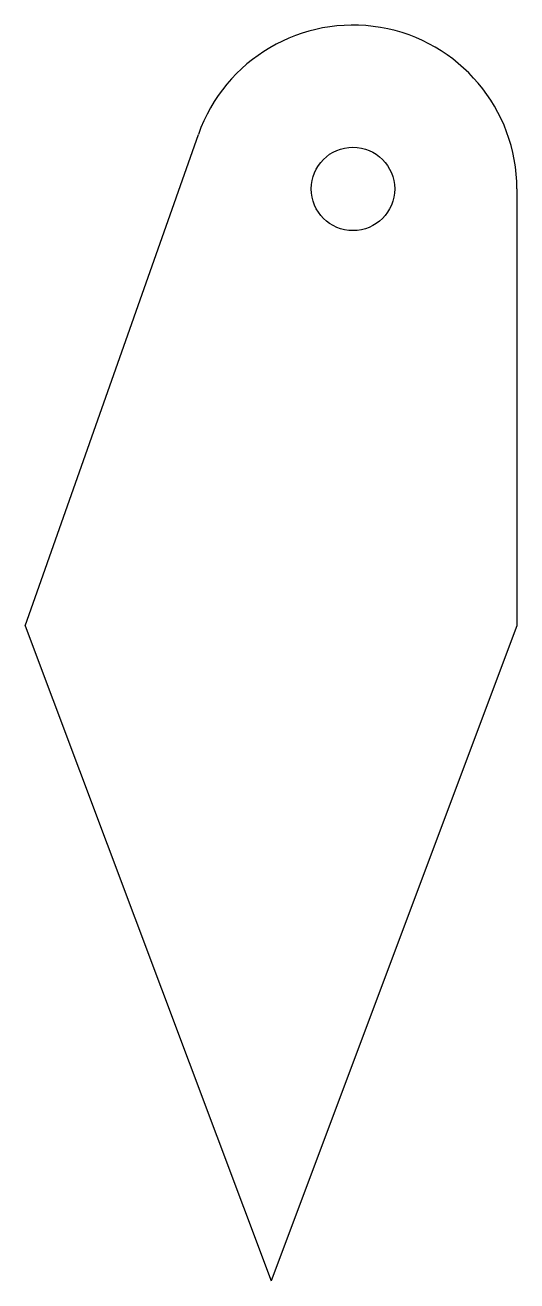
# Model space of a CAD drawing. Header units: inches. Extents: x 2 to 3.12, y 2 to 4.88.
import ezdxf

# ---------------------------------------------------------------- set-up
doc = ezdxf.new("R2010")
doc.units = ezdxf.units.IN
doc.header["$MEASUREMENT"] = 0
doc.layers.get('0').update_dxf_attribs({"linetype": 'CONTINUOUS'})

msp = doc.modelspace()

# ---------------------------------------------------------------- linework, layer by layer
for p, q in [((2, 3.5), (2.3963, 4.6246)), ((3.125, 4.5), (3.125, 3.5)), ((2, 3.5), (2.5625, 2)), ((3.125, 3.5), (2.5625, 2))]:
    msp.add_line(p, q)
msp.add_circle((2.75, 4.5, 0.0625), 0.0955)
msp.add_arc((2.75, 4.5), 0.375, 0, 160.5877)

doc.saveas('drawing.dxf')
